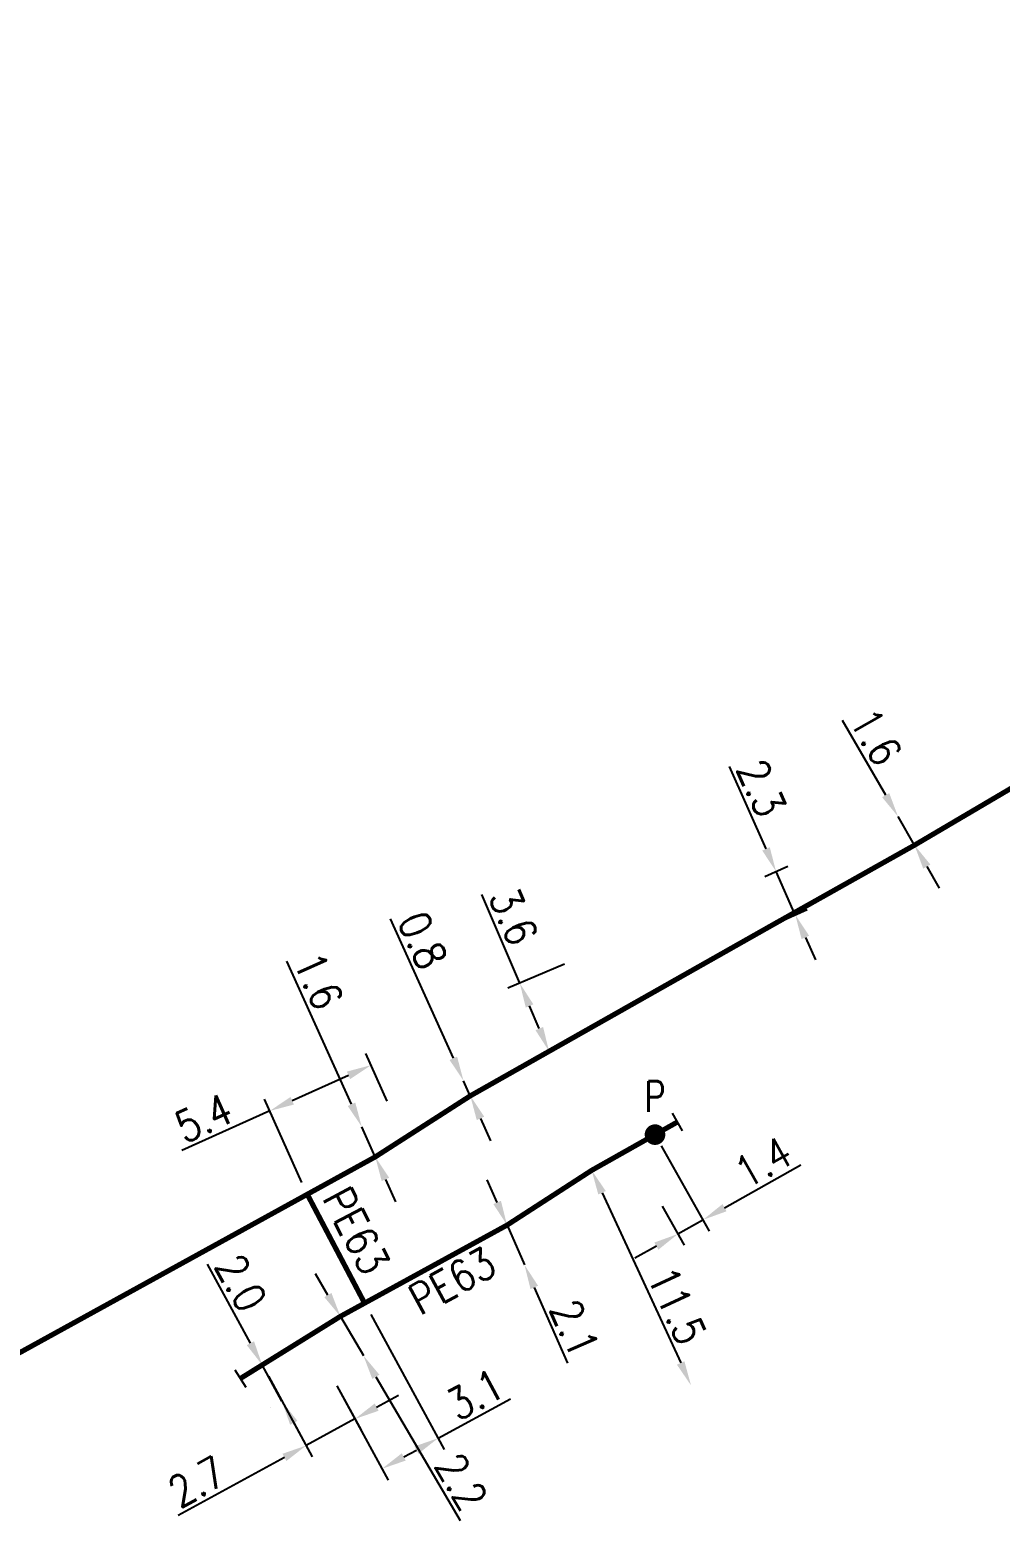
# Model space of a CAD drawing. Header units: millimetres. Extents: x 149996 to 151004, y 126998 to 128018.
# Drawn here: x 150343.2 to 150390.3, y 127601.9 to 127674.7 of the extents above; entities that cross this region are included whole.
import ezdxf
from ezdxf.enums import TextEntityAlignment as Align

# ---------------------------------------------------------------- set-up
doc = ezdxf.new("R2010")
doc.units = ezdxf.units.MM
doc.header["$PDMODE"] = 34
doc.linetypes.add('L_25_AP', pattern=[2000, 1000, 1000])
doc.linetypes.add('L_25_PE', pattern=[2000, 1000, 1000])
doc.layers.get('0').update_dxf_attribs({"linetype": 'CONTINUOUS'})
doc.layers.get('DEFPOINTS').update_dxf_attribs({"linetype": 'CONTINUOUS'})
for name, color, linetype in [('L_150', 1, 'CONTINUOUS'), ('L_300', 7, 'CONTINUOUS'), ('L_340', 7, 'CONTINUOUS')]:
    doc.layers.add(name, color=color, linetype=linetype)
doc.styles.add('G_ROMANS', font='ROMANS.SHX', dxfattribs={"width": 0.75})
doc.styles.get("Standard").update_dxf_attribs({"font": 'romans.shx', "width": 0.85})
doc.dimstyles.get("Standard").update_dxf_attribs({"dimtxt": 1.5, "dimasz": 1.2, "dimexe": 0.625, "dimexo": 0.625, "dimgap": 0.25, "dimtad": 1, "dimdec": 1, "dimzin": 0, "dimdsep": 46, "dimtxsty": 'Standard', "dimcen": -0.5, "dimadec": 0, "dimazin": 0, "dimtfac": 1, "dimtdec": 1, "dimtmove": 0, "dimatfit": 3, "dimfxl": 0, "dimtolj": 1, "dimtzin": 0, "dimarcsym": 0})

# ---------------------------------------------------------------- blocks, each defined once
blk = doc.blocks.new('*D710')
at = {"layer": 'DEFPOINTS', "color": 0, "linetype": 'Continuous', "transparency": 16777216}
for p in [(150385.363, 127636.52), (150385.363, 127636.52), (150386.162, 127635.133)]:
    blk.add_point(p, dxfattribs=at)
at = {"layer": 'L_150', "color": 0, "linetype": 'Continuous', "lineweight": -2, "transparency": 16777216}
for p, q in [((150384.764, 127637.56), (150382.674, 127641.19)), ((150386.162, 127635.133), (150385.363, 127636.52)), ((150386.761, 127634.093), (150387.36, 127633.053))]:
    blk.add_line(p, q, dxfattribs=at)
at = {"layer": 'L_150', "color": 0, "linetype": 'Continuous', "transparency": 16777216}
for points in [[(150384.938, 127637.659), (150384.591, 127637.46), (150385.363, 127636.52)], [(150386.934, 127634.193), (150386.587, 127633.993), (150386.162, 127635.133)]]:
    blk.add_solid(points, dxfattribs=at)
at = {"layer": 'L_150', "color": 0, "linetype": 'Continuous', "transparency": 16777216, "insert": (150384.286, 127640.394), "char_height": 1.5, "attachment_point": 5, "rotation": 299.93802}
blk.add_mtext('\\A1;1.6', dxfattribs=at)
blk = doc.blocks.new('*D711')
at = {"layer": 'DEFPOINTS', "color": 0, "linetype": 'Continuous', "transparency": 16777216}
for p in [(150378.33, 127633.361), (150379.44, 127633.855), (150379.264, 127631.259)]:
    blk.add_point(p, dxfattribs=at)
at = {"layer": 'L_150', "color": 0, "linetype": 'Continuous', "lineweight": -2, "transparency": 16777216}
for p, q in [((150378.953, 127634.951), (150377.177, 127638.946)), ((150378.901, 127633.615), (150380.011, 127634.108)), ((150380.374, 127631.753), (150379.44, 127633.855)), ((150379.835, 127631.513), (150380.945, 127632.007)), ((150380.862, 127630.656), (150381.349, 127629.56))]:
    blk.add_line(p, q, dxfattribs=at)
at = {"layer": 'L_150', "color": 0, "linetype": 'Continuous', "transparency": 16777216}
for points in [[(150379.135, 127635.032), (150378.77, 127634.87), (150379.44, 127633.855)], [(150381.044, 127630.737), (150380.679, 127630.575), (150380.374, 127631.753)]]:
    blk.add_solid(points, dxfattribs=at)
at = {"layer": 'L_150', "color": 0, "linetype": 'Continuous', "transparency": 16777216, "insert": (150378.735, 127637.903), "char_height": 1.5, "attachment_point": 5, "rotation": 293.96461}
blk.add_mtext('\\A1;2.3', dxfattribs=at)
blk = doc.blocks.new('*D712')
at = {"layer": 'DEFPOINTS', "color": 0, "linetype": 'Continuous', "transparency": 16777216}
for p in [(150364.263, 127623.695), (150364.263, 127623.695), (150364.593, 127622.966)]:
    blk.add_point(p, dxfattribs=at)
at = {"layer": 'L_150', "color": 0, "linetype": 'Continuous', "lineweight": -2, "transparency": 16777216}
for p, q in [((150363.769, 127624.789), (150360.713, 127631.552)), ((150364.593, 127622.966), (150364.263, 127623.695)), ((150365.087, 127621.873), (150365.581, 127620.779))]:
    blk.add_line(p, q, dxfattribs=at)
at = {"layer": 'L_150', "color": 0, "linetype": 'Continuous', "transparency": 16777216}
for points in [[(150363.951, 127624.871), (150363.587, 127624.706), (150364.263, 127623.695)], [(150365.269, 127621.955), (150364.905, 127621.79), (150364.593, 127622.966)]]:
    blk.add_solid(points, dxfattribs=at)
at = {"layer": 'L_150', "color": 0, "linetype": 'Continuous', "transparency": 16777216, "insert": (150362.277, 127630.519), "char_height": 1.5, "attachment_point": 5, "rotation": 294.3172}
blk.add_mtext('\\A1;0.8', dxfattribs=at)
blk = doc.blocks.new('*D713')
at = {"layer": 'DEFPOINTS', "color": 0, "linetype": 'Continuous', "transparency": 16777216}
for p in [(150359.32, 127621.462), (150359.32, 127621.462), (150359.978, 127620.004)]:
    blk.add_point(p, dxfattribs=at)
at = {"layer": 'L_150', "color": 0, "linetype": 'Continuous', "lineweight": -2, "transparency": 16777216}
for p, q in [((150358.826, 127622.556), (150355.691, 127629.501)), ((150359.978, 127620.004), (150359.32, 127621.462)), ((150360.472, 127618.91), (150360.965, 127617.816))]:
    blk.add_line(p, q, dxfattribs=at)
at = {"layer": 'L_150', "color": 0, "linetype": 'Continuous', "transparency": 16777216}
for points in [[(150359.008, 127622.638), (150358.644, 127622.474), (150359.32, 127621.462)], [(150360.654, 127618.992), (150360.289, 127618.828), (150359.978, 127620.004)]]:
    blk.add_solid(points, dxfattribs=at)
at = {"layer": 'L_150', "color": 0, "linetype": 'Continuous', "transparency": 16777216, "insert": (150357.218, 127628.55), "char_height": 1.5, "attachment_point": 5, "rotation": 294.29162}
blk.add_mtext('\\A1;1.6', dxfattribs=at)
blk = doc.blocks.new('*D714')
at = {"layer": 'DEFPOINTS', "color": 0, "linetype": 'Continuous', "transparency": 16777216}
for p in [(150359.772, 127624.455), (150360.817, 127622.138), (150356.676, 127618.187)]:
    blk.add_point(p, dxfattribs=at)
at = {"layer": 'L_150', "color": 0, "linetype": 'Continuous', "lineweight": -2, "transparency": 16777216}
for p, q in [((150360.56, 127622.708), (150359.515, 127625.024)), ((150358.678, 127623.961), (150355.944, 127622.727)), ((150356.419, 127618.756), (150354.593, 127622.803)), ((150354.85, 127622.233), (150350.592, 127620.311))]:
    blk.add_line(p, q, dxfattribs=at)
at = {"layer": 'L_150', "color": 0, "linetype": 'Continuous', "transparency": 16777216}
for points in [[(150358.596, 127624.143), (150358.761, 127623.779), (150359.772, 127624.455)], [(150355.862, 127622.909), (150356.026, 127622.544), (150354.85, 127622.233)]]:
    blk.add_solid(points, dxfattribs=at)
at = {"layer": 'L_150', "color": 0, "linetype": 'Continuous', "transparency": 16777216, "insert": (150351.653, 127621.887), "char_height": 1.5, "attachment_point": 5, "rotation": 24.29162}
blk.add_mtext('\\A1;5.4', dxfattribs=at)
blk = doc.blocks.new('*D720')
at = {"layer": 'DEFPOINTS', "color": 0, "linetype": 'Continuous', "transparency": 16777216}
for p in [(150359.459, 127612.904), (150357.816, 127609.44), (150360.306, 127604.866)]:
    blk.add_point(p, dxfattribs=at)
at = {"layer": 'L_150', "color": 0, "linetype": 'Continuous', "lineweight": -2, "transparency": 16777216}
for p, q in [((150359.758, 127612.355), (150363.328, 127605.8)), ((150358.115, 127608.891), (150360.605, 127604.317)), ((150363.029, 127606.349), (150366.548, 127608.265)), ((150361.36, 127605.44), (150361.975, 127605.775))]:
    blk.add_line(p, q, dxfattribs=at)
at = {"layer": 'L_150', "color": 0, "linetype": 'Continuous', "transparency": 16777216}
for points in [[(150361.879, 127605.95), (150362.071, 127605.599), (150363.029, 127606.349)], [(150361.265, 127605.616), (150361.456, 127605.264), (150360.306, 127604.866)]]:
    blk.add_solid(points, dxfattribs=at)
at = {"layer": 'L_150', "color": 0, "linetype": 'Continuous', "transparency": 16777216, "insert": (150364.837, 127608.472), "char_height": 1.5, "attachment_point": 5, "rotation": 28.57269}
blk.add_mtext('\\A1;3.1', dxfattribs=at)
blk = doc.blocks.new('*D721')
at = {"layer": 'DEFPOINTS', "color": 0, "linetype": 'Continuous', "transparency": 16777216}
for p in [(150358.284, 127612.261), (150359.398, 127610.364), (150359.398, 127610.364)]:
    blk.add_point(p, dxfattribs=at)
at = {"layer": 'L_150', "color": 0, "linetype": 'Continuous', "lineweight": -2, "transparency": 16777216}
for p, q in [((150357.677, 127613.296), (150357.069, 127614.331)), ((150358.284, 127612.261), (150359.398, 127610.364)), ((150360.005, 127609.329), (150364.096, 127602.358))]:
    blk.add_line(p, q, dxfattribs=at)
at = {"layer": 'L_150', "color": 0, "linetype": 'Continuous', "transparency": 16777216}
for points in [[(150357.849, 127613.397), (150357.504, 127613.195), (150358.284, 127612.261)], [(150360.177, 127609.43), (150359.832, 127609.228), (150359.398, 127610.364)]]:
    blk.add_solid(points, dxfattribs=at)
at = {"layer": 'L_150', "color": 0, "linetype": 'Continuous', "transparency": 16777216, "insert": (150364.156, 127604.232), "char_height": 1.5, "attachment_point": 5, "rotation": 300.40809}
blk.add_mtext('\\A1;2.2', dxfattribs=at)
blk = doc.blocks.new('*D722')
at = {"layer": 'DEFPOINTS', "color": 0, "linetype": 'Continuous', "transparency": 16777216}
for p in [(150354.488, 127609.905), (150357.816, 127609.44), (150358.99, 127607.282)]:
    blk.add_point(p, dxfattribs=at)
at = {"layer": 'L_340', "color": 0, "linetype": 'Continuous', "lineweight": -2, "transparency": 16777216}
for p, q in [((150354.787, 127609.356), (150356.918, 127605.442)), ((150358.115, 127608.891), (150359.289, 127606.733)), ((150360.044, 127607.856), (150361.098, 127608.43)), ((150358.99, 127607.282), (150356.619, 127605.991)), ((150355.565, 127605.417), (150350.402, 127602.605))]:
    blk.add_line(p, q, dxfattribs=at)
at = {"layer": 'L_340', "color": 0, "linetype": 'Continuous', "transparency": 16777216}
for points in [[(150359.949, 127608.032), (150360.14, 127607.681), (150358.99, 127607.282)], [(150355.47, 127605.593), (150355.661, 127605.241), (150356.619, 127605.991)]]:
    blk.add_solid(points, dxfattribs=at)
at = {"layer": 'L_340', "color": 0, "linetype": 'Continuous', "transparency": 16777216, "insert": (150351.316, 127604.242), "char_height": 1.5, "attachment_point": 5, "rotation": 28.57269}
blk.add_mtext('\\A1;2.7', dxfattribs=at)
blk = doc.blocks.new('*D723')
at = {"layer": 'DEFPOINTS', "color": 0, "linetype": 'Continuous', "transparency": 16777216}
for p in [(150354.488, 127609.905), (150355.444, 127608.148), (150355.444, 127608.148)]:
    blk.add_point(p, dxfattribs=at)
at = {"layer": 'L_340', "color": 0, "linetype": 'Continuous', "lineweight": -2, "transparency": 16777216}
for p, q in [((150353.914, 127610.959), (150351.823, 127614.798)), ((150353.939, 127609.606), (150353.939, 127609.606)), ((150355.444, 127608.148), (150354.488, 127609.905)), ((150354.896, 127607.849), (150354.896, 127607.849)), ((150356.018, 127607.094), (150356.592, 127606.041))]:
    blk.add_line(p, q, dxfattribs=at)
at = {"layer": 'L_340', "color": 0, "linetype": 'Continuous', "transparency": 16777216}
for points in [[(150354.09, 127611.054), (150353.738, 127610.863), (150354.488, 127609.905)], [(150356.194, 127607.19), (150355.843, 127606.999), (150355.444, 127608.148)]]:
    blk.add_solid(points, dxfattribs=at)
at = {"layer": 'L_340', "color": 0, "linetype": 'Continuous', "transparency": 16777216, "insert": (150353.46, 127613.883), "char_height": 1.5, "attachment_point": 5, "rotation": 298.57269}
blk.add_mtext('\\A1;2.0', dxfattribs=at)
blk = doc.blocks.new('*D724')
at = {"layer": 'DEFPOINTS', "color": 0, "linetype": 'Continuous', "transparency": 16777216}
for p in [(150370.486, 127619.35), (150375.311, 127608.911), (150375.311, 127608.911)]:
    blk.add_point(p, dxfattribs=at)
at = {"layer": 'L_150', "color": 0, "linetype": 'Continuous', "lineweight": -2, "transparency": 16777216}
for p, q in [((150371.053, 127619.612), (150371.053, 127619.612)), ((150370.99, 127618.261), (150374.808, 127610.001))]:
    blk.add_line(p, q, dxfattribs=at)
at = {"layer": 'L_150', "color": 0, "linetype": 'Continuous', "transparency": 16777216}
for points in [[(150371.171, 127618.345), (150370.808, 127618.177), (150370.486, 127619.35)], [(150374.989, 127610.084), (150374.626, 127609.917), (150375.311, 127608.911)]]:
    blk.add_solid(points, dxfattribs=at)
at = {"layer": 'L_150', "color": 0, "linetype": 'Continuous', "transparency": 16777216, "insert": (150374.62, 127612.789), "char_height": 1.5, "attachment_point": 5, "rotation": 294.8074}
blk.add_mtext('\\A1;11.5', dxfattribs=at)
blk = doc.blocks.new('*D725')
at = {"layer": 'DEFPOINTS', "color": 0, "linetype": 'Continuous', "transparency": 16777216}
for p in [(150366.377, 127616.692), (150367.219, 127614.768), (150367.219, 127614.768)]:
    blk.add_point(p, dxfattribs=at)
at = {"layer": 'L_150', "color": 0, "linetype": 'Continuous', "lineweight": -2, "transparency": 16777216}
for p, q in [((150365.896, 127617.791), (150365.415, 127618.89)), ((150366.377, 127616.692), (150367.219, 127614.768)), ((150367.7, 127613.668), (150369.306, 127609.997))]:
    blk.add_line(p, q, dxfattribs=at)
at = {"layer": 'L_150', "color": 0, "linetype": 'Continuous', "transparency": 16777216}
for points in [[(150366.08, 127617.871), (150365.713, 127617.711), (150366.377, 127616.692)], [(150367.883, 127613.748), (150367.517, 127613.588), (150367.219, 127614.768)]]:
    blk.add_solid(points, dxfattribs=at)
at = {"layer": 'L_150', "color": 0, "linetype": 'Continuous', "transparency": 16777216, "insert": (150369.659, 127611.684), "char_height": 1.5, "attachment_point": 5, "rotation": 293.62522}
blk.add_mtext('\\A1;2.1', dxfattribs=at)
blk = doc.blocks.new('*D726')
at = {"layer": 'DEFPOINTS', "color": 0, "linetype": 'Continuous', "transparency": 16777216}
for p in [(150373.562, 127621.083), (150373.608, 127618.15), (150374.672, 127616.261)]:
    blk.add_point(p, dxfattribs=at)
at = {"layer": 'L_300', "color": 0, "linetype": 'Continuous', "lineweight": -2, "transparency": 16777216}
for p, q in [((150373.868, 127620.539), (150376.199, 127616.404)), ((150376.938, 127617.538), (150380.64, 127619.624)), ((150373.915, 127617.606), (150374.979, 127615.717)), ((150374.672, 127616.261), (150375.892, 127616.948)), ((150373.627, 127615.672), (150372.582, 127615.083))]:
    blk.add_line(p, q, dxfattribs=at)
at = {"layer": 'L_300', "color": 0, "linetype": 'Continuous', "transparency": 16777216}
for points in [[(150376.839, 127617.712), (150377.036, 127617.363), (150375.892, 127616.948)], [(150373.529, 127615.846), (150373.725, 127615.498), (150374.672, 127616.261)]]:
    blk.add_solid(points, dxfattribs=at)
at = {"layer": 'L_300', "color": 0, "linetype": 'Continuous', "transparency": 16777216, "insert": (150378.82, 127619.747), "char_height": 1.5, "attachment_point": 5, "rotation": 29.40523}
blk.add_mtext('\\A1;1.4', dxfattribs=at)
blk = doc.blocks.new('L_340_07')
at = {"color": 0, "linetype": 'Continuous', "const_width": 0.25, "flags": 128}
blk.add_lwpolyline([(0, 0), (1.25, 0)], dxfattribs=at)
at = {"color": 0, "linetype": 'Continuous', "flags": 128}
blk.add_lwpolyline([(1.25, -0.5), (1.25, 0.5)], dxfattribs=at)
at = {"color": 0, "linetype": 'Continuous', "style": 'G_ROMANS', "width": 0.75, "flags": 3}
for tag, p in [('DEF_LEG', (0.723, -3.465)), ('DEF_COUP', (0.723, -5.965)), ('DEF_TYPE', (0.723, -8.465))]:
    blk.add_attdef(tag, text='', height=1.2, dxfattribs=at).set_placement(p, align=Align.MIDDLE)
blk = doc.blocks.new('L_300_12')
at = {"color": 0, "linetype": 'Continuous', "const_width": 0.497, "flags": 128}
blk.add_lwpolyline([(-0.252, 0, 1), (0.252, 0, 1)], format="xyb", close=True, dxfattribs=at)
at = {"color": 0, "linetype": 'Continuous', "style": 'G_ROMANS', "width": 0.75}
blk.add_text('P', height=1.5, dxfattribs=at).set_placement((0, 1.85), align=Align.MIDDLE)
at = {"color": 0, "linetype": 'Continuous', "style": 'G_ROMANS', "width": 0.75, "flags": 3}
for tag, p in [('DEF_LEG', (0, -5)), ('DEF_COUP', (0, -7.5)), ('DEF_TYPE', (0, -10))]:
    blk.add_attdef(tag, text='', height=1.2, dxfattribs=at).set_placement(p, align=Align.MIDDLE)
blk = doc.blocks.new('*D728')
at = {"layer": 'DEFPOINTS', "color": 0, "linetype": 'Continuous', "transparency": 16777216}
for p in [(150369.737, 127629.611), (150366.996, 127628.433), (150368.417, 127625.128)]:
    blk.add_point(p, dxfattribs=at)
at = {"layer": 'L_150', "color": 0, "linetype": 'Continuous', "lineweight": -2, "transparency": 16777216}
for p, q in [((150366.996, 127628.433), (150365.145, 127632.737)), ((150369.163, 127629.364), (150366.421, 127628.186)), ((150367.943, 127626.23), (150367.47, 127627.33))]:
    blk.add_line(p, q, dxfattribs=at)
at = {"layer": 'L_150', "color": 0, "linetype": 'Continuous', "transparency": 16777216}
for points in [[(150367.653, 127627.409), (150367.286, 127627.251), (150366.996, 127628.433)], [(150368.126, 127626.309), (150367.759, 127626.151), (150368.417, 127625.128)]]:
    blk.add_solid(points, dxfattribs=at)
at = {"layer": 'L_150', "color": 0, "linetype": 'Continuous', "transparency": 16777216, "insert": (150366.69, 127631.675), "char_height": 1.5, "attachment_point": 5, "rotation": 293.26448}
blk.add_mtext('\\A1;3.6', dxfattribs=at)

msp = doc.modelspace()

# ---------------------------------------------------------------- linework, layer by layer
at = {"layer": 'L_150', "linetype": 'L_25_AP', "const_width": 0.25, "flags": 128}
msp.add_lwpolyline([(150409.203, 127648.371), (150406.021, 127647.315), (150405.87, 127646.735), (150405.495, 127646.514), (150386.162, 127635.133), (150379.264, 127631.259), (150368.417, 127625.128), (150364.593, 127622.966), (150359.978, 127620.004), (150356.676, 127618.187), (150314.255, 127594.84), (150307.18, 127590.53), (150296.841, 127585.323), (150291.015, 127584.25), (150291.015, 127584.25), (150280.194, 127584.504), (150275.817, 127585.858), (150265.811, 127590.683), (150224.561, 127612.653), (150221.09, 127613.418), (150214.643, 127617.232), (150192.383, 127633.29), (150169.011, 127653.852), (150162.099, 127659.724), (150157.262, 127665.271), (150144.176, 127676.248), (150134.447, 127684.408), (150131.514, 127686.869), (150125.432, 127679.541), (150115.535, 127689.831), (150109.025, 127698.685), (150104.091, 127708.08), (150098.4, 127718.916), (150092.743, 127729.936), (150070.814, 127773.917), (150065.639, 127784.351), (150061.704, 127786.659), (150047.339, 127802.264), (150047.339, 127802.264), (150025.949, 127822.522), (150018.967, 127828.432), (150012.352, 127834.031), (150002.986, 127841.534), (150000, 127844.154)], dxfattribs=at)
at = {"layer": 'L_150', "linetype": 'L_25_PE', "const_width": 0.25, "flags": 128}
for points in [[(150354.488, 127609.905), (150358.284, 127612.261), (150359.459, 127612.904), (150366.377, 127616.692), (150370.486, 127619.35), (150373.562, 127621.083)], [(150359.459, 127612.904), (150356.676, 127618.187)]]:
    msp.add_lwpolyline(points, dxfattribs=at)

# ---------------------------------------------------------------- block references
at = {"layer": 'L_300'}
msp.add_blockref('L_300_12', (150373.562, 127621.083), dxfattribs=at)
at = {"layer": 'L_340'}
for p, rotation in [((150373.562, 127621.083), 29.4052259425203), ((150354.488, 127609.905), 211.8313651423251)]:
    msp.add_blockref('L_340_07', p, dxfattribs=dict(at, rotation=rotation))

# ---------------------------------------------------------------- texts
at = {"layer": 'L_150', "linetype": 'Continuous', "width": 0.85}
for rotation, p in [(297.77576, (150357.373, 127618.004)), (28.69684, (150362.161, 127612.276))]:
    msp.add_text('PE63', height=1.5, rotation=rotation, dxfattribs=at).set_placement(p)

# ---------------------------------------------------------------- dimensions: what is measured, and where the dimension line sits
at = {"layer": 'L_150', "linetype": 'Continuous'}
for base, p1, p2, angle, picture, middle in [((150385.363, 127636.52), (150386.162, 127635.133), (150385.363, 127636.52), 299.93802, '*D710', (150383.42, 127639.895)), ((150379.44, 127633.855), (150379.264, 127631.259), (150378.33, 127633.361), 293.96461, '*D711', (150377.821, 127637.497)), ((150366.996, 127628.433), (150368.417, 127625.128), (150369.737, 127629.611), 293.26448, '*D728', (150365.771, 127631.28)), ((150364.263, 127623.695), (150364.593, 127622.966), (150364.263, 127623.695), 294.3172, '*D712', (150361.366, 127630.107)), ((150359.32, 127621.462), (150359.978, 127620.004), (150359.32, 127621.462), 294.29162, '*D713', (150356.306, 127628.139)), ((150359.772, 127624.455), (150356.676, 127618.187), (150360.817, 127622.138), 204.29162, '*D714', (150352.065, 127620.976)), ((150375.311, 127608.911), (150370.486, 127619.35), (150375.311, 127608.911), 114.8074, '*D724', (150373.713, 127612.37)), ((150367.219, 127614.768), (150366.377, 127616.692), (150367.219, 127614.768), 113.62522, '*D725', (150368.743, 127611.283)), ((150359.398, 127610.364), (150358.284, 127612.261), (150359.398, 127610.364), 120.40809, '*D721', (150363.293, 127603.726)), ((150360.306, 127604.866), (150359.459, 127612.904), (150357.816, 127609.44), 28.57269, '*D720', (150365.315, 127607.594))]:
    dim = msp.add_linear_dim(base=base, p1=p1, p2=p2, angle=angle, dimstyle='Standard', dxfattribs=at)
    dim.commit()
    dim.dimension.update_dxf_attribs({"geometry": picture, "text_midpoint": middle, "dimtype": 160})
at = {"layer": 'L_300', "linetype": 'Continuous'}
dim = msp.add_linear_dim(base=(150374.672, 127616.261), p1=(150373.562, 127621.083), p2=(150373.608, 127618.15), angle=29.40523, dimstyle='Standard', dxfattribs=at)
dim.commit()
dim.dimension.update_dxf_attribs({"geometry": '*D726', "text_midpoint": (150379.311, 127618.875), "dimtype": 160})
at = {"layer": 'L_340', "linetype": 'Continuous'}
for base, p2, angle, picture, middle in [((150355.444, 127608.148), (150355.444, 127608.148), 118.57269, '*D723', (150352.582, 127613.405)), ((150358.99, 127607.282), (150357.816, 127609.44), 208.57269, '*D722', (150351.795, 127603.363))]:
    dim = msp.add_linear_dim(base=base, p1=(150354.488, 127609.905), p2=p2, angle=angle, dimstyle='Standard', dxfattribs=at)
    dim.commit()
    dim.dimension.update_dxf_attribs({"geometry": picture, "text_midpoint": middle, "dimtype": 160})

doc.saveas('drawing.dxf')
